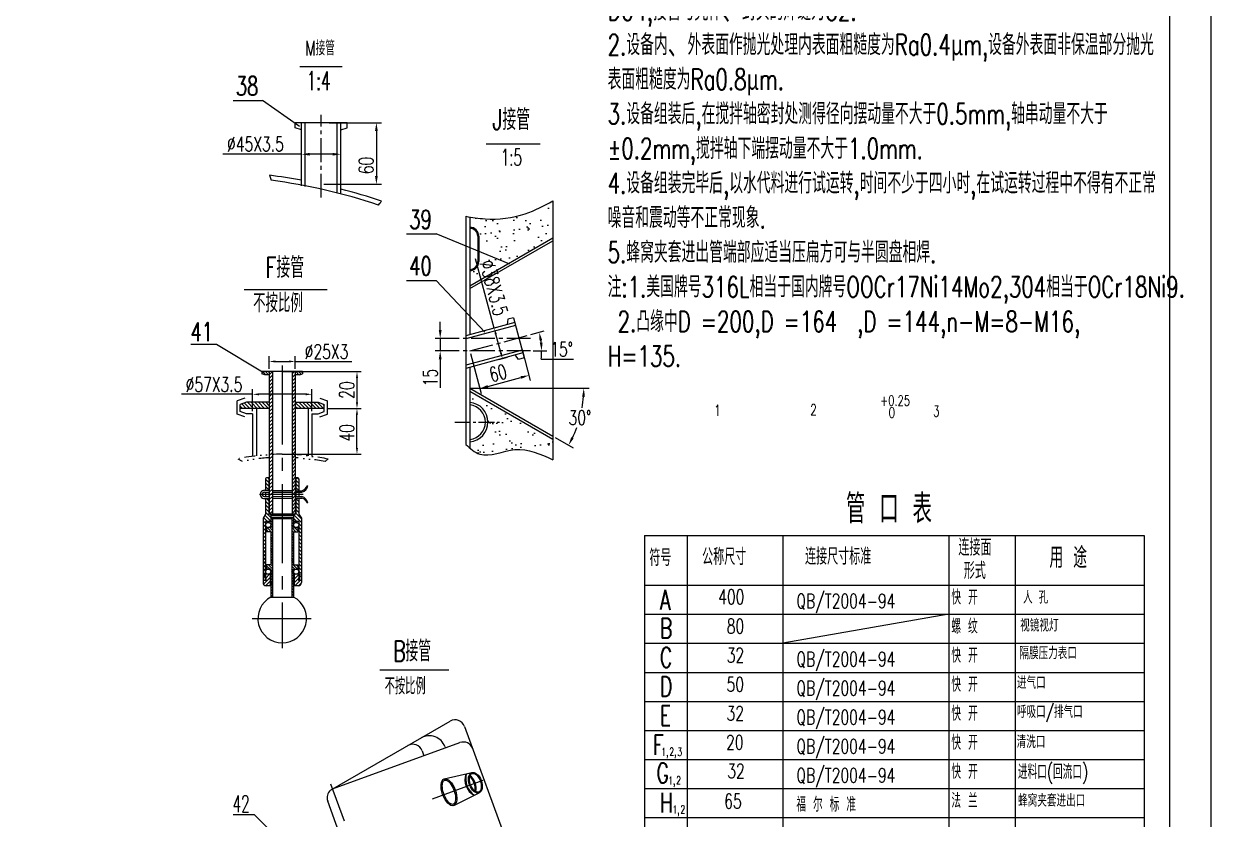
# Model space of a CAD drawing. Extents: x 946 to 3405, y -336 to 946.
# Drawn here: x 1253.6 to 1539.5, y 478.8 to 670.5 of the extents above; entities that cross this region are included whole.
import ezdxf

# ---------------------------------------------------------------- set-up
doc = ezdxf.new("R2010")
doc.units = 0
doc.header["$MEASUREMENT"] = 0
doc.linetypes.add('CENTER2', pattern=[28.575, 19.05, -3.175, 3.175, -3.175])
doc.linetypes.add('DIVIDE', pattern=[31.75, 12.7, -6.35, 0, -6.35, 0, -6.35])
doc.layers.get('0').update_dxf_attribs({"linetype": 'CONTINUOUS'})
doc.layers.get('DEFPOINTS').update_dxf_attribs({"linetype": 'CONTINUOUS'})
for name, color, linetype in [('中心线', 1, 'CENTER2'), ('双点划线', 2, 'DIVIDE'), ('图层1', 4, 'CONTINUOUS'), ('标注线', 3, 'CONTINUOUS'), ('粗实线', 7, 'CONTINUOUS'), ('细实线', 4, 'CONTINUOUS')]:
    doc.layers.add(name, color=color, linetype=linetype)
doc.styles.add('STYLE1', font='romans.shx', dxfattribs={"width": 0.7, "height": 3.5, "bigfont": 'hz129.shx'})
doc.dimstyles.new('ISO-25', dxfattribs={"dimtxt": 2.5, "dimasz": 2.5, "dimexe": 1.25, "dimexo": 0.625, "dimtad": 1, "dimdec": 0, "dimlfac": 4, "dimdsep": 46, "dimtxsty": 'STYLE1', "dimcen": 0, "dimclrd": 256, "dimclre": 256, "dimclrt": 256, "dimadec": 0, "dimazin": 0, "dimtfac": 1, "dimtdec": 0, "dimtmove": 0, "dimatfit": 3, "dimfxl": 1, "dimtolj": 1, "dimtzin": 0, "dimarcsym": 0})
doc.dimstyles.get("Standard").update_dxf_attribs({"dimtxt": 2.5, "dimasz": 2.5, "dimexe": 1.25, "dimexo": 0.625, "dimtad": 1, "dimdec": 0, "dimlfac": 4, "dimzin": 4, "dimdsep": 46, "dimtxsty": 'STYLE1', "dimcen": 0, "dimclrd": 256, "dimclre": 256, "dimclrt": 256, "dimadec": 0, "dimazin": 0, "dimtfac": 1, "dimtdec": 0, "dimtmove": 0, "dimatfit": 3, "dimfxl": 1, "dimtolj": 1, "dimtzin": 0, "dimarcsym": 0})
pattern_1 = [(135, (787.2693, 394.1327), (-0.44194174, -0.44194174), [])]
pattern_2 = [(45, (691.66285, 267.1402), (-0.44194174, 0.44194174), [])]

# ---------------------------------------------------------------- blocks, each defined once
blk = doc.blocks.new('*D24')
at = {"layer": 'DEFPOINTS', "color": 0}
for p in [(1326.52, 646.63), (1325.22, 631.8), (1338.53, 631.8)]:
    blk.add_point(p, dxfattribs=at)
at = {"layer": '标注线', "lineweight": -2}
for p, q in [((1327.15, 646.63), (1339.78, 646.63)), ((1338.53, 644.63), (1338.53, 633.8)), ((1325.85, 631.8), (1339.78, 631.8))]:
    blk.add_line(p, q, dxfattribs=at)
at = {"layer": '标注线'}
for points in [[(1338.19, 644.63), (1338.86, 644.63), (1338.53, 646.63)], [(1338.19, 633.8), (1338.86, 633.8), (1338.53, 631.8)]]:
    blk.add_solid(points, dxfattribs=at)
at = {"layer": '标注线', "insert": (1336.08, 636.34), "char_height": 3.5, "attachment_point": 5, "rotation": 90, "style": 'STYLE1'}
blk.add_mtext('\\A1;60', dxfattribs=at)
blk = doc.blocks.new('*D25')
at = {"layer": 'DEFPOINTS', "color": 0}
for p in [(1320.47, 639.04), (1329.97, 637.6), (1320.47, 637.43)]:
    blk.add_point(p, dxfattribs=at)
at = {"layer": '标注线', "lineweight": -2}
for p, q in [((1320.47, 639.04), (1301.54, 639.04)), ((1320.47, 638.06), (1320.47, 640.29)), ((1327.97, 639.04), (1322.47, 639.04)), ((1329.97, 638.23), (1329.97, 640.29))]:
    blk.add_line(p, q, dxfattribs=at)
at = {"layer": '标注线'}
for points in [[(1322.47, 639.37), (1322.47, 638.71), (1320.47, 639.04)], [(1327.97, 639.37), (1327.97, 638.71), (1329.97, 639.04)]]:
    blk.add_solid(points, dxfattribs=at)
at = {"layer": '标注线', "insert": (1309.41, 641.49), "char_height": 3.5, "attachment_point": 5, "style": 'STYLE1'}
blk.add_mtext('\\A1;%%c45X3.5', dxfattribs=at)
blk = doc.blocks.new('*D247')
at = {"layer": 'DEFPOINTS', "color": 0}
for p in [(1318.98, 589.12), (1312.73, 586.68), (1318.98, 586.68)]:
    blk.add_point(p, dxfattribs=at)
at = {"layer": '标注线', "lineweight": -2}
for p, q in [((1312.73, 587.31), (1312.73, 590.37)), ((1314.23, 589.12), (1317.48, 589.12)), ((1318.98, 587.31), (1318.98, 590.37)), ((1318.98, 589.12), (1332.58, 589.12))]:
    blk.add_line(p, q, dxfattribs=at)
at = {"layer": '标注线'}
for points in [[(1314.23, 589.37), (1314.23, 588.87), (1312.73, 589.12)], [(1317.48, 589.37), (1317.48, 588.87), (1318.98, 589.12)]]:
    blk.add_solid(points, dxfattribs=at)
at = {"layer": '标注线', "insert": (1326.53, 591.49), "char_height": 3.5, "attachment_point": 5, "style": 'STYLE1'}
blk.add_mtext('\\A1;%%c25X3', dxfattribs=at)
blk = doc.blocks.new('*D248')
at = {"layer": 'DEFPOINTS', "color": 0}
for p in [(1326.73, 577.79), (1333.86, 577.79), (1315.86, 566.79)]:
    blk.add_point(p, dxfattribs=at)
at = {"layer": '标注线', "lineweight": -2}
for p, q in [((1326.73, 577.79), (1334.86, 577.79)), ((1333.86, 568.29), (1333.86, 576.29)), ((1315.86, 566.79), (1334.86, 566.79))]:
    blk.add_line(p, q, dxfattribs=at)
at = {"layer": '标注线'}
for points in [[(1333.61, 576.29), (1334.11, 576.29), (1333.86, 577.79)], [(1333.61, 568.29), (1334.11, 568.29), (1333.86, 566.79)]]:
    blk.add_solid(points, dxfattribs=at)
at = {"layer": '标注线', "insert": (1331.41, 571.93), "char_height": 3.5, "attachment_point": 5, "rotation": 90, "style": 'STYLE1'}
blk.add_mtext('\\A1;40', dxfattribs=at)
blk = doc.blocks.new('*D245')
at = {"layer": 'DEFPOINTS', "color": 0}
for p in [(1322.98, 581.21), (1308.73, 576.54), (1322.98, 576.54)]:
    blk.add_point(p, dxfattribs=at)
at = {"layer": '标注线', "lineweight": -2}
for p, q in [((1308.73, 581.21), (1291.63, 581.21)), ((1308.73, 577.16), (1308.73, 582.46)), ((1321.48, 581.21), (1310.23, 581.21)), ((1322.98, 577.16), (1322.98, 582.46))]:
    blk.add_line(p, q, dxfattribs=at)
at = {"layer": '标注线'}
for points in [[(1310.23, 581.46), (1310.23, 580.96), (1308.73, 581.21)], [(1321.48, 581.46), (1321.48, 580.96), (1322.98, 581.21)]]:
    blk.add_solid(points, dxfattribs=at)
at = {"layer": '标注线', "insert": (1299.43, 583.59), "char_height": 3.5, "attachment_point": 5, "style": 'STYLE1'}
blk.add_mtext('\\A1;%%C57X3.5', dxfattribs=at)
blk = doc.blocks.new('*D246')
at = {"layer": 'DEFPOINTS', "color": 0}
for p in [(1315.86, 586.68), (1326.73, 577.79), (1333.86, 577.79)]:
    blk.add_point(p, dxfattribs=at)
at = {"layer": '标注线', "lineweight": -2}
for p, q in [((1315.86, 586.68), (1334.86, 586.68)), ((1333.86, 585.18), (1333.86, 579.29)), ((1326.73, 577.79), (1334.86, 577.79))]:
    blk.add_line(p, q, dxfattribs=at)
at = {"layer": '标注线'}
for points in [[(1333.61, 585.18), (1334.11, 585.18), (1333.86, 586.68)], [(1333.61, 579.29), (1334.11, 579.29), (1333.86, 577.79)]]:
    blk.add_solid(points, dxfattribs=at)
at = {"layer": '标注线', "insert": (1331.41, 582.24), "char_height": 3.5, "attachment_point": 5, "rotation": 90, "style": 'STYLE1'}
blk.add_mtext('\\A1;20', dxfattribs=at)
blk = doc.blocks.new('*D249')
at = {"layer": 'DEFPOINTS', "color": 0}
for p in [(1366.89, 597.18), (1368.12, 597.51), (1367.44, 589.45)]:
    blk.add_point(p, dxfattribs=at)
at = {"layer": '标注线', "lineweight": -2}
for p, q in [((1366.89, 597.18), (1362.43, 613.84)), ((1367.52, 597.34), (1365.68, 596.85)), ((1368.47, 591.28), (1367.28, 595.73)), ((1368.04, 589.62), (1370.07, 590.16))]:
    blk.add_line(p, q, dxfattribs=at)
at = {"layer": '标注线'}
for points in [[(1367.52, 595.79), (1367.04, 595.66), (1366.89, 597.18)], [(1368.71, 591.35), (1368.23, 591.22), (1368.86, 589.84)]]:
    blk.add_solid(points, dxfattribs=at)
at = {"layer": '标注线', "insert": (1366.83, 606.87), "char_height": 3.5, "attachment_point": 5, "rotation": 285, "style": 'STYLE1'}
blk.add_mtext('\\A1;%%C38X3.5', dxfattribs=at)
blk = doc.blocks.new('*D250')
at = {"layer": 'DEFPOINTS', "color": 0}
for p in [(1373.43, 592.64), (1361.03, 591.67), (1375.27, 585.78)]:
    blk.add_point(p, dxfattribs=at)
at = {"layer": '标注线', "lineweight": -2}
for p, q in [((1373.59, 592.04), (1375.59, 584.57)), ((1361.19, 591.07), (1363.78, 581.4)), ((1365.39, 583.13), (1373.33, 585.26))]:
    blk.add_line(p, q, dxfattribs=at)
at = {"layer": '标注线'}
for points in [[(1365.3, 583.45), (1365.47, 582.81), (1363.46, 582.61)], [(1373.25, 585.58), (1373.42, 584.94), (1375.27, 585.78)]]:
    blk.add_solid(points, dxfattribs=at)
at = {"layer": '标注线', "insert": (1367.82, 586.32), "char_height": 3.5, "attachment_point": 5, "rotation": 15, "style": 'STYLE1'}
blk.add_mtext('\\A1;60', dxfattribs=at)
blk = doc.blocks.new('*D251')
at = {"layer": 'DEFPOINTS', "color": 0}
for p in [(1356.69, 594.67), (1353.89, 591.67), (1358.1, 591.67)]:
    blk.add_point(p, dxfattribs=at)
at = {"layer": '标注线', "lineweight": -2}
for p, q in [((1353.89, 596.67), (1353.89, 598.67)), ((1356.07, 594.67), (1352.64, 594.67)), ((1353.89, 594.67), (1353.89, 591.67)), ((1357.47, 591.67), (1352.64, 591.67)), ((1353.89, 589.67), (1353.89, 582.8))]:
    blk.add_line(p, q, dxfattribs=at)
at = {"layer": '标注线'}
for points in [[(1353.55, 596.67), (1354.22, 596.67), (1353.89, 594.67)], [(1353.55, 589.67), (1354.22, 589.67), (1353.89, 591.67)]]:
    blk.add_solid(points, dxfattribs=at)
at = {"layer": '标注线', "insert": (1351.51, 585.24), "char_height": 3.5, "attachment_point": 5, "rotation": 90, "style": 'STYLE1'}
blk.add_mtext('\\A1;15', dxfattribs=at)
blk = doc.blocks.new('*D252')
at = {"layer": 'DEFPOINTS', "color": 0}
for p in [(1375.13, 595.45), (1378.06, 594.67), (1357.43, 591.67), (1361.03, 591.67), (1375.63, 591.67)]:
    blk.add_point(p, dxfattribs=at)
at = {"layer": '标注线', "lineweight": -2}
for p, q in [((1375.73, 595.61), (1378.94, 596.47)), ((1376.25, 591.67), (1379.57, 591.67)), ((1378.21, 589.67), (1386.01, 589.67))]:
    blk.add_line(p, q, dxfattribs=at)
for start, end in [(6.6298, 8.3702), (353.3702, 360)]:
    blk.add_arc((1361.03, 591.67), 17.29, start, end, dxfattribs=at)
at = {"layer": '标注线'}
for points in [[(1377.81, 594.12), (1378.46, 594.26), (1377.73, 596.15)], [(1378.54, 593.69), (1377.87, 593.65), (1378.32, 591.67)]]:
    blk.add_solid(points, dxfattribs=at)
at = {"layer": '标注线', "insert": (1383.11, 592.05), "char_height": 3.5, "attachment_point": 5, "style": 'STYLE1'}
blk.add_mtext('\\A1;15°', dxfattribs=at)
blk = doc.blocks.new('*D253')
at = {"layer": 'DEFPOINTS', "color": 0}
for p in [(1361.03, 582.67), (1361.03, 582.67), (1377.67, 582.67), (1386.81, 573.29), (1381.03, 571.12)]:
    blk.add_point(p, dxfattribs=at)
at = {"layer": '标注线', "lineweight": -2}
for p, q in [((1378.3, 582.67), (1389.72, 582.67)), ((1381.57, 570.81), (1385.87, 568.33))]:
    blk.add_line(p, q, dxfattribs=at)
for start, end in [(350.0804, 355.8229), (334.1771, 339.7954)]:
    blk.add_arc((1361.03, 582.67), 27.44, start, end, dxfattribs=at)
at = {"layer": '标注线'}
for points in [[(1388.06, 580.68), (1388.73, 580.66), (1388.47, 582.67)], [(1386.02, 570.56), (1385.43, 570.87), (1384.79, 568.95)]]:
    blk.add_solid(points, dxfattribs=at)
at = {"layer": '标注线', "insert": (1387.53, 575.57), "char_height": 3.5, "attachment_point": 5, "style": 'STYLE1'}
blk.add_mtext('\\A1;30°', dxfattribs=at)

msp = doc.modelspace()

# ---------------------------------------------------------------- hatches: boundary and pattern name
at = {"layer": '标注线'}
h = msp.add_hatch(dxfattribs=at)
h.set_pattern_fill('AR-SAND', color=256, scale=0.1, style=0)
h.set_pattern_definition([(37.5, (446.0778, -46.856), (-0.160003, 4.894132), [0, -3.8608, 0, -4.318, 0, -4.1275]), (7.5, (446.078, -46.856), (4.495233, 7.16825), [0, -2.0828, 0, -3.4798, 0, -1.3335]), (327.5, (442.9536, -46.856), (7.909924, 0.014372), [0, -1.27, 0, -4.572, 0, -5.969]), (317.5, (442.9536, -46.856), (7.635565, 2.229293), [0, -0.635, 0, -2.9972, 0, -3.429])])
edge = h.paths.add_edge_path()
edge.add_line((1381.02853, 618.91084), (1381.02853, 627.805))
edge.add_spline(control_points=[(1381.02853, 627.805), (1378.86226, 626.64373), (1373.81259, 623.93676), (1366.67769, 623.09802), (1362.23966, 623.73783), (1361.02853, 623.93195)], knot_values=[1.013300794, 1.013300794, 1.013300794, 1.013300794, 8.355909906, 18.129233459, 21.809346621, 21.809346621, 21.809346621, 21.809346621], degree=3, periodic=0)
edge.add_line((1361.02853, 623.93195), (1361.02853, 621.45936))
edge.add_arc((1361.02853, 619.29936), 2.16, 0, 90, ccw=False)
edge.add_line((1363.18853, 619.29936), (1363.18853, 613.17936))
edge.add_arc((1361.02853, 613.17936), 2.16, -90, 0, ccw=False)
edge.add_line((1361.02853, 611.01936), (1361.02853, 607.36383))
edge.add_line((1361.02853, 607.36383), (1381.02853, 618.91084))
edge = h.paths.add_edge_path()
edge.add_line((1361.02853, 581.97819), (1361.02853, 579.26642))
edge.add_arc((1360.60406, 574.51147), 4.77385, -84.89885, 84.89885, ccw=False)
edge.add_line((1361.02853, 569.75652), (1361.02853, 568.25808))
edge.add_spline(control_points=[(1361.02853, 568.25808), (1361.78855, 567.63296), (1364.91419, 565.45451), (1369.83828, 568.08096), (1373.45115, 567.94631), (1374.21831, 567.84002)], knot_values=[1.251564197, 1.251564197, 1.251564197, 1.251564197, 4.085122222, 12.63235125, 14.975862467, 14.975862467, 14.975862467, 14.975862467], degree=3, periodic=0)
edge.add_line((1374.21831, 567.84002), (1376.55074, 573.01644))
edge.add_line((1376.55074, 573.01644), (1361.02853, 581.97819))
edge = h.paths.add_edge_path()
edge.add_line((1381.02853, 570.43119), (1376.55074, 573.01644))
edge.add_line((1376.55074, 573.01644), (1374.21831, 567.84002))
edge.add_spline(control_points=[(1374.21831, 567.84002), (1376.55169, 567.51672), (1378.79011, 566.47812), (1381.02853, 565.43952)], knot_values=[14.975862467, 14.975862467, 14.975862467, 14.975862467, 22.103809479, 22.103809479, 22.103809479, 22.103809479], degree=3, periodic=0)
edge.add_line((1381.02853, 565.43952), (1381.02853, 570.43119))
h.paths.add_polyline_path([(1367.28367, 615.32081), (1371.45065, 599.7694), (1366.37954, 598.4106), (1362.21256, 613.96201)], flags=9)
h.paths.add_polyline_path([(1367.17853, 574.14028), (1374.87853, 574.14028), (1374.87853, 568.89028), (1367.17853, 568.89028)], flags=24)
at = {"layer": '细实线'}
h = msp.add_hatch(dxfattribs=at)
h.set_pattern_fill('ANSI31', color=256, scale=3.75, angle=90, style=0)
h.set_pattern_definition([(135, (787.26933, 396.6327), (-0.3314563, -0.3314563), [])])
h.paths.add_polyline_path([(1312.73142, 585.93352), (1312.73142, 586.68352), (1310.98142, 586.68352), (1310.98142, 586.18352), (1311.66828, 585.93352)])
h.paths.add_polyline_path([(1320.04455, 585.93352), (1320.73142, 586.18352), (1320.73142, 586.68352), (1318.98142, 586.68352), (1318.98142, 585.93352)])
h = msp.add_hatch(dxfattribs=at)
h.set_pattern_fill('ANSI31', color=256, scale=5, style=0)
h.set_pattern_definition(pattern_2)
h.paths.add_polyline_path([(1313.48142, 586.68352), (1312.73142, 586.68352), (1312.73142, 583.68352), (1313.48142, 583.68352)])
h.paths.add_polyline_path([(1318.98142, 586.68352), (1318.23142, 586.68352), (1318.23142, 583.68352), (1318.98142, 583.68352)])
h = msp.add_hatch(dxfattribs=at)
h.set_pattern_fill('ANSI31', color=256, scale=5, style=0)
h.set_pattern_definition(pattern_2)
h.paths.add_polyline_path([(1313.48142, 583.68352), (1312.73142, 583.68352), (1312.73142, 557.10113), (1313.48142, 557.10113)])
h.paths.add_polyline_path([(1318.98142, 583.68352), (1318.23142, 583.68352), (1318.23142, 557.10113), (1318.98142, 557.10113)])
h.paths.add_polyline_path([(1318.98142, 557.10113), (1318.23142, 557.10113), (1318.23142, 552.35113), (1318.98142, 552.35113)])
h.paths.add_polyline_path([(1313.48142, 557.10113), (1312.73142, 557.10113), (1312.73142, 552.35113), (1313.48142, 552.35113)])
h = msp.add_hatch(dxfattribs=at)
h.set_pattern_fill('ANSI31', color=256, scale=5, angle=90, style=0)
h.set_pattern_definition([(135, (691.66285, 266.1402), (-0.44194174, -0.44194174), [])])
h.paths.add_polyline_path([(1307.23142, 579.28706), (1305.73142, 578.7411), (1305.73142, 577.78706), (1312.73142, 577.78706), (1312.73142, 579.28706)])
h.paths.add_polyline_path([(1325.98142, 577.78706), (1325.98142, 578.7411), (1324.48142, 579.28706), (1318.98142, 579.28706), (1318.98142, 577.78706)])
h = msp.add_hatch(dxfattribs=at)
h.set_pattern_fill('ANSI31', color=256, scale=5, angle=90, style=0)
h.set_pattern_definition(pattern_1)
h.paths.add_polyline_path([(1312.60642, 561.10113), (1311.85642, 561.10113), (1311.85642, 558.09743), (1312.60642, 558.0864)])
h.paths.add_polyline_path([(1319.10642, 557.99074), (1319.85642, 557.9797), (1319.85642, 561.10113), (1319.10642, 561.10113)])
h = msp.add_hatch(dxfattribs=at)
h.set_pattern_fill('ANSI31', color=256, scale=5, angle=90, style=0)
h.set_pattern_definition(pattern_1)
h.paths.add_polyline_path([(1312.60642, 556.11593), (1311.85642, 556.1049), (1311.85642, 552.35113), (1311.23142, 551.35113), (1311.23142, 536.35113), (1311.73142, 536.35113), (1311.73142, 536.97613), (1311.73142, 537.35113), (1311.60642, 537.35113), (1311.60642, 537.85113), (1311.85642, 537.85113), (1311.85642, 550.60113), (1312.42801, 550.60113, -0.042800084), (1312.53482, 550.60113), (1313.10642, 550.60113), (1313.10642, 552.10113), (1312.85642, 552.35113), (1312.60642, 552.35113)])
h.paths.add_polyline_path([(1319.85642, 556.22257), (1319.10642, 556.21153), (1319.10642, 552.35113), (1318.85642, 552.35113), (1318.60642, 552.10113), (1318.60642, 550.60113), (1319.17801, 550.60113, -0.042800084), (1319.28482, 550.60113), (1319.85642, 550.60113), (1319.85642, 537.85113), (1320.10642, 537.85113), (1320.10642, 537.35113), (1319.98142, 537.35113), (1319.98142, 536.97613), (1319.98142, 536.35113), (1320.48142, 536.35113), (1320.48142, 551.35113), (1319.85642, 552.35113)])
h.paths.add_polyline_path([(1319.98142, 536.97613), (1319.79392, 536.97613), (1319.79392, 536.35113), (1319.98142, 536.35113)], flags=16)
h.paths.add_polyline_path([(1311.73142, 536.35113), (1311.91892, 536.35113), (1311.91892, 536.97613), (1311.73142, 536.97613)], flags=16)
h = msp.add_hatch(dxfattribs=at)
h.set_pattern_fill('ANSI31', color=256, scale=3.75, angle=90, style=0)
h.set_pattern_definition([(135, (787.26933, 393.8827), (-0.3314563, -0.3314563), [])])
h.paths.add_polyline_path([(1313.54392, 551.22613), (1313.16892, 551.60113), (1313.10642, 551.60113), (1313.10642, 549.10113), (1312.10642, 549.10113), (1312.10642, 548.10113), (1313.10642, 548.10113), (1313.10642, 540.10113), (1312.10642, 540.10113), (1312.10642, 539.10113), (1313.10642, 539.10113), (1313.10642, 532.35113, -0.018277392), (1313.54392, 532.53625)])
h.paths.add_polyline_path([(1318.60642, 548.10113), (1319.60642, 548.10113), (1319.60642, 549.10113), (1318.60642, 549.10113), (1318.60642, 551.60113), (1318.54392, 551.60113), (1318.16892, 551.22613), (1318.16892, 532.53625, -0.018277392), (1318.60642, 532.35113), (1318.60642, 539.10113), (1319.60642, 539.10113), (1319.60642, 540.10113), (1319.23142, 540.10113, -0.414213562), (1318.60642, 540.72613)])
h = msp.add_hatch(dxfattribs=at)
h.set_pattern_fill('ANSI31', color=256, scale=5, style=0)
h.set_pattern_definition([(45, (787.2693, 394.1327), (-0.44194174, 0.44194174), [])])
h.paths.add_polyline_path([(1311.91892, 536.97613), (1311.91892, 536.35113), (1311.23142, 536.35113), (1311.23142, 535.85113, 0.414213562), (1311.98142, 535.10113), (1312.98142, 535.10113), (1312.98142, 537.85113), (1311.85642, 537.85113), (1311.85642, 536.97613)])
h.paths.add_polyline_path([(1319.85642, 537.85113), (1318.73142, 537.85113), (1318.73142, 535.10113), (1319.73142, 535.10113, 0.414213562), (1320.48142, 535.85113), (1320.48142, 536.35113), (1319.79392, 536.35113), (1319.79392, 536.97613), (1319.85642, 536.97613)])

# ---------------------------------------------------------------- linework, layer by layer
for p, q in [((1381.02853, 627.805), (1381.02853, 565.43952)), ((1360.02853, 624.0952), (1360.02853, 569.11869)), ((1361.02853, 623.93195), (1361.02853, 595.60506)), ((1361.02853, 607.36383), (1381.02853, 618.91084)), ((1361.02853, 606.67101), (1381.02853, 618.21802)), ((1362.91853, 619.29936), (1362.91853, 613.17936)), ((1363.18853, 619.29936), (1363.18853, 613.17936)), ((1371.85463, 598.50591), (1360.02853, 595.33711)), ((1372.04098, 597.81044), (1360.02853, 594.59171)), ((1370.15642, 599.29321), (1370.04513, 598.02105)), ((1371.54404, 599.66502), (1370.15642, 599.29321)), ((1371.54404, 599.66502), (1374.13223, 590.00576)), ((1373.6353, 591.86034), (1360.02853, 588.21441)), ((1373.82165, 591.16487), (1360.02853, 587.46901)), ((1372.74461, 589.63395), (1372.01215, 590.68002)), ((1374.13223, 590.00576), (1372.74461, 589.63395)), ((1320.73142, 586.68352), (1310.98142, 586.68352)), ((1310.98142, 586.68352), (1310.98142, 586.18352)), ((1311.66828, 585.93352), (1310.98142, 586.18352)), ((1312.73142, 586.68352), (1312.73142, 552.35113)), ((1313.48142, 586.68352), (1313.48142, 552.35113)), ((1318.23142, 586.68352), (1318.23142, 552.35113)), ((1318.98142, 586.68352), (1318.98142, 552.35113)), ((1320.04455, 585.93352), (1320.73142, 586.18352)), ((1320.73142, 586.68352), (1320.73142, 586.18352)), ((1361.02853, 587.73696), (1361.02853, 568.25808)), ((1312.73142, 585.93352), (1311.66828, 585.93352)), ((1320.04455, 585.93352), (1318.98142, 585.93352)), ((1361.02853, 582.67101), (1381.02853, 571.12401)), ((1361.02853, 581.97819), (1381.02853, 570.43119)), ((1306.83867, 580.29728), (1304.98142, 579.62129)), ((1304.98142, 576.45283), (1304.98142, 579.62129)), ((1307.23142, 579.28706), (1305.73142, 578.7411)), ((1305.73142, 577.08301), (1305.73142, 578.7411)), ((1312.73142, 577.78706), (1305.73142, 577.78706)), ((1312.73142, 579.28706), (1307.23142, 579.28706)), ((1309.63142, 577.78706), (1309.63142, 566.41157)), ((1318.98142, 579.28706), (1324.48142, 579.28706)), ((1325.98142, 577.78706), (1318.98142, 577.78706)), ((1322.08142, 577.78706), (1322.08142, 566.41157)), ((1324.48142, 579.28706), (1325.98142, 578.7411)), ((1324.87416, 580.29728), (1326.73142, 579.62129)), ((1325.98142, 577.08301), (1325.98142, 578.7411)), ((1326.73142, 576.45283), (1326.73142, 579.62129)), ((1306.83867, 575.77684), (1304.98142, 576.45283)), ((1307.23142, 576.53706), (1305.73142, 577.08301)), ((1308.73142, 576.53706), (1307.23142, 576.53706)), ((1308.73142, 576.53706), (1308.73142, 566.29482)), ((1322.98142, 576.53706), (1324.48142, 576.53706)), ((1322.98142, 576.53706), (1322.98142, 566.29482)), ((1324.48142, 576.53706), (1325.98142, 577.08301)), ((1324.87416, 575.77684), (1326.73142, 576.45283)), ((1311.85642, 560.85113), (1311.85642, 558.09743)), ((1312.73142, 561.10113), (1312.10642, 561.10113)), ((1312.38168, 561.10113), (1312.60642, 560.8764)), ((1312.60642, 560.8764), (1312.60642, 558.0864)), ((1312.60642, 560.8764), (1312.73142, 560.8764)), ((1319.60642, 561.10113), (1318.98142, 561.10113)), ((1319.10642, 560.8764), (1318.98142, 560.8764)), ((1319.33115, 561.10113), (1319.10642, 560.8764)), ((1319.10642, 560.8764), (1319.10642, 557.99074)), ((1319.85642, 560.85113), (1319.85642, 557.9797)), ((1311.58379, 558.10144), (1312.73142, 558.08456)), ((1311.58379, 557.60113), (1312.73142, 557.60113)), ((1311.85642, 557.60113), (1311.85642, 556.60113)), ((1312.60642, 557.60113), (1312.60642, 556.60113)), ((1313.48142, 558.07352), (1318.23142, 558.00362)), ((1313.48142, 557.60113), (1318.23142, 557.60113)), ((1318.98142, 557.99258), (1320.58379, 557.969)), ((1318.98142, 557.60113), (1320.58379, 557.60113)), ((1319.10642, 557.60113), (1319.10642, 556.60113)), ((1319.85642, 557.60113), (1319.85642, 556.60113)), ((1311.55883, 556.10052), (1312.73142, 556.11777)), ((1311.58379, 556.60113), (1312.73142, 556.60113)), ((1311.85642, 556.1049), (1311.85642, 552.35113)), ((1312.60642, 556.11593), (1312.60642, 552.35113)), ((1313.48142, 556.60113), (1318.23142, 556.60113)), ((1313.48142, 556.1288), (1318.23142, 556.19866)), ((1318.98142, 556.60113), (1320.58379, 556.60113)), ((1318.98142, 556.2097), (1320.58379, 556.23327)), ((1319.10642, 556.21153), (1319.10642, 552.35113)), ((1319.85642, 556.22257), (1319.85642, 552.35113)), ((1311.85642, 552.35113), (1311.23142, 551.35113)), ((1319.10642, 552.35113), (1312.60642, 552.35113)), ((1312.85642, 552.35113), (1313.10642, 552.10113)), ((1313.10642, 552.10113), (1318.60642, 552.10113)), ((1313.10642, 552.10113), (1313.10642, 549.10113)), ((1318.85642, 552.35113), (1318.60642, 552.10113)), ((1318.60642, 552.10113), (1318.60642, 549.10113)), ((1319.85642, 552.35113), (1320.48142, 551.35113)), ((1311.23142, 551.35113), (1311.23142, 535.85113)), ((1311.85642, 550.60113), (1311.85642, 537.85113)), ((1313.10642, 550.60113), (1311.85642, 550.60113)), ((1313.10642, 549.10113), (1312.10642, 549.10113)), ((1312.10642, 549.10113), (1312.10642, 548.10113)), ((1313.10642, 551.60113), (1318.60642, 551.60113)), ((1313.16892, 551.60113), (1313.54392, 551.22613)), ((1318.16892, 551.22613), (1313.54392, 551.22613)), ((1313.54392, 551.22613), (1313.54392, 532.35113)), ((1318.54392, 551.60113), (1318.16892, 551.22613)), ((1318.16892, 551.22613), (1318.16892, 532.35113)), ((1319.85642, 550.60113), (1318.60642, 550.60113)), ((1318.60642, 549.10113), (1319.60642, 549.10113)), ((1319.60642, 549.10113), (1319.60642, 548.10113)), ((1319.85642, 550.60113), (1319.85642, 537.85113)), ((1320.48142, 551.35113), (1320.48142, 535.85113)), ((1313.10642, 548.10113), (1312.10642, 548.10113)), ((1313.10642, 548.10113), (1313.10642, 540.10113)), ((1318.60642, 548.10113), (1319.60642, 548.10113)), ((1318.60642, 548.10113), (1318.60642, 540.10113)), ((1403.07968, 547.22204), (1403.07968, 444.24604)), ((1403.07968, 547.22204), (1523.33787, 547.22204)), ((1523.33787, 547.22204), (1523.33787, 444.24604)), ((1313.10642, 537.85113), (1311.60642, 537.85113)), ((1311.60642, 537.85113), (1311.60642, 537.35113)), ((1311.73142, 536.97613), (1311.73142, 537.85113)), ((1312.10642, 540.10113), (1312.10642, 539.10113)), ((1313.10642, 540.10113), (1312.10642, 540.10113)), ((1313.10642, 539.10113), (1312.10642, 539.10113)), ((1312.98142, 537.85113), (1312.98142, 535.10113)), ((1313.10642, 539.10113), (1313.10642, 532.35113)), ((1318.60642, 540.10113), (1319.60642, 540.10113)), ((1318.60642, 539.10113), (1319.60642, 539.10113)), ((1318.60642, 539.10113), (1318.60642, 532.35113)), ((1320.10642, 537.85113), (1318.60642, 537.85113)), ((1318.73142, 537.85113), (1318.73142, 535.10113)), ((1319.60642, 540.10113), (1319.60642, 539.10113)), ((1319.98142, 536.97613), (1319.98142, 537.85113)), ((1320.10642, 537.85113), (1320.10642, 537.35113)), ((1311.91892, 536.35113), (1311.23142, 536.35113)), ((1311.73142, 537.35113), (1311.60642, 537.35113)), ((1311.91892, 536.97613), (1311.73142, 536.97613)), ((1311.91892, 536.97613), (1311.91892, 536.35113)), ((1313.10642, 535.10113), (1311.98142, 535.10113)), ((1319.73142, 535.10113), (1318.60642, 535.10113)), ((1319.79392, 536.97613), (1319.79392, 536.35113)), ((1319.98142, 536.97613), (1319.79392, 536.97613)), ((1320.48142, 536.35113), (1319.79392, 536.35113)), ((1320.10642, 537.35113), (1319.98142, 537.35113)), ((1313.10642, 532.35113), (1318.60642, 532.35113)), ((1327.48417, 485.86823), (1356.31104, 502.48901)), ((1359.76422, 501.23102), (1370.64751, 471.32943)), ((1327.97364, 486.15045), (1358.63754, 497.31119)), ((1349.54118, 495.33669), (1349.97066, 494.15671)), ((1355.03228, 496.3367), (1355.14082, 496.03849)), ((1354.83205, 488.56886), (1361.47639, 490.07489)), ((1331.14298, 471.31975), (1326.80509, 483.23801)), ((1357.1651, 482.15885), (1363.24385, 485.21882))]:
    msp.add_line(p, q)
msp.add_lwpolyline([(1529.5282, 22.39154), (1529.5282, 843.39154), (970.5282, 843.39154), (970.5282, 22.39154)], close=True)
for centre in [(1312.48142, 549.72842), (1319.23142, 549.72842), (1312.48142, 538.47613), (1319.23142, 538.47613)]:
    msp.add_circle(centre, 0.625)
for centre, radius, start, end in [((1361.02853, 619.29936), 2.16, 0, 90), ((1361.02853, 619.29936), 1.89, 0, 90), ((1361.02853, 613.17936), 2.16, 270, 0), ((1361.02853, 613.17936), 1.89, 270, 0), ((1360.60406, 574.51147), 4.77385, 275.10115, 84.89885), ((1360.60406, 574.51147), 4.17385, 275.8368362, 84.1631638), ((1312.10642, 560.85113), 0.25, 90, 180), ((1319.60642, 560.85113), 0.25, 0, 90), ((1311.55883, 557.10114), 1.00062, 87.1418047, 272.8351398), ((1311.55883, 557.10114), 0.50062, 87.1418047, 272.8351398), ((1319.78333, 560.2629), 2.42955, 289.2365788, 335.2610428), ((1319.97345, 559.54629), 2.03866, 287.4204253, 351.5345412), ((1319.97345, 554.65598), 2.03866, 8.4654588, 72.5795747), ((1319.78333, 553.93937), 2.42955, 24.7389572, 70.7634212), ((1311.98142, 535.85113), 0.75, 180, 270), ((1319.73142, 535.85113), 0.75, 270, 0), ((1315.85642, 527.20048), 5.85, 118.0398447, 61.9601553), ((1357.50953, 500.41037), 2.3994, 20, 119.9665715), ((1351.27445, 494.96896), 3.999, 20, 119.9665715), ((1347.28648, 494.51605), 2.3994, 20, 119.9665715), ((1359.45818, 495.05649), 2.3994, 20, 110), ((1364.09897, 488.36826), 4.26494, 161.0231384, 241.4314545), ((1365.05659, 488.65239), 5.02217, 167.0606144, 233.359925), ((1329.05979, 484.05866), 2.3994, 131.0463087, 200)]:
    msp.add_arc(centre, radius, start, end)
for centre, major_axis, ratio in [((1362.36012, 487.64685), (-0.88373, 2.42803), 0.584660275), ((1355.99857, 485.36385), (-1.16653, 3.205), 0.47424563)]:
    msp.add_ellipse(centre, major_axis=major_axis, ratio=ratio)
msp.add_ellipse((1360.88764, 487.11091), major_axis=(-0.88373, 2.42803), ratio=0.584660275, start_param=3.812286255, end_param=5.612486554)
for points, knots in [([(1361.55845, 489.84942), (1361.43661, 489.80507), (1361.32614, 489.72409), (1361.13247, 489.47385), (1361.0514, 489.30387), (1360.94559, 488.89122), (1360.92103, 488.64936), (1360.93812, 488.12968), (1360.97963, 487.85211), (1361.15951, 487.16764), (1361.3357, 486.7636), (1361.77256, 486.08224), (1362.033, 485.80643), (1362.47412, 485.50726), (1362.65545, 485.43509), (1362.97623, 485.38995), (1363.11511, 485.41367), (1363.3644, 485.54363), (1363.4779, 485.65345), (1363.66372, 485.97511), (1363.73361, 486.18639), (1363.80201, 486.67833), (1363.80063, 486.95825), (1363.72219, 487.53996), (1363.64529, 487.84151), (1363.39079, 488.51467), (1363.18766, 488.87519), (1362.72582, 489.45052), (1362.46754, 489.66357), (1362.0538, 489.86261), (1361.8916, 489.8961), (1361.68216, 489.88437), (1361.61865, 489.87133), (1361.55845, 489.84942)], [0, 0, 0, 0, 0.353542541, 0.353542541, 0.707085083, 0.707085083, 1.060627624, 1.060627624, 1.414170165, 1.414170165, 1.937770445, 1.937770445, 2.461370724, 2.461370724, 2.840070333, 2.840070333, 3.218769941, 3.218769941, 3.59746955, 3.59746955, 3.976169158, 3.976169158, 4.354868767, 4.354868767, 4.733568375, 4.733568375, 5.2385546, 5.2385546, 5.743540824, 5.743540824, 6.10851653, 6.10851653, 6.283185307, 6.283185307, 6.283185307, 6.283185307]), ([(1362.24919, 485.66061), (1362.26828, 485.73489), (1362.28382, 485.81369), (1362.32952, 486.14239), (1362.32814, 486.42231), (1362.24971, 487.00402), (1362.1728, 487.30557), (1361.91831, 487.97873), (1361.71518, 488.33925), (1361.32996, 488.81913), (1361.16346, 488.97802), (1360.9983, 489.09678)], [3.848800456, 3.848800456, 3.848800456, 3.848800456, 3.976169158, 3.976169158, 4.354868767, 4.354868767, 4.733568375, 4.733568375, 5.2385546, 5.2385546, 5.575970195, 5.575970195, 5.575970195, 5.575970195]), ([(1354.94037, 488.27123), (1354.86315, 488.24313), (1354.79137, 488.19449), (1354.65043, 488.03092), (1354.58336, 487.91501), (1354.47621, 487.61551), (1354.43639, 487.4327), (1354.37115, 486.77503), (1354.41969, 486.20867), (1354.7025, 485.04744), (1354.93549, 484.45397), (1355.50571, 483.43931), (1355.84345, 483.02039), (1356.34623, 482.60861), (1356.52313, 482.51092), (1356.82193, 482.41754), (1356.93955, 482.41898), (1357.13737, 482.48151), (1357.22734, 482.54444), (1357.40092, 482.78096), (1357.47887, 482.95561), (1357.58068, 483.40214), (1357.60473, 483.67259), (1357.57962, 484.54232), (1357.44126, 485.21635), (1356.96837, 486.48869), (1356.63473, 487.08432), (1356.05774, 487.78667), (1355.82894, 487.99313), (1355.45373, 488.22721), (1355.30163, 488.28113), (1355.08592, 488.30599), (1355.00966, 488.29645), (1354.94037, 488.27123)], [0, 0, 0, 0, 0.259610165, 0.259610165, 0.51922033, 0.51922033, 0.778830495, 0.778830495, 1.341646744, 1.341646744, 1.904462994, 1.904462994, 2.467279243, 2.467279243, 2.794257373, 2.794257373, 3.121235502, 3.121235502, 3.448213632, 3.448213632, 3.775191762, 3.775191762, 4.102169891, 4.102169891, 4.726693394, 4.726693394, 5.351216898, 5.351216898, 5.738288672, 5.738288672, 6.050256729, 6.050256729, 6.283185307, 6.283185307, 6.283185307, 6.283185307])]:
    msp.add_open_spline(points, degree=3, knots=knots)
at = {"layer": '中心线', "ltscale": 0.3}
for p, q in [((1325.22304, 628.60008), (1325.22304, 648.50646)), ((1361.02853, 591.67101), (1375.12814, 595.44899)), ((1375.62552, 594.67101), (1352.06611, 594.67101)), ((1375.62552, 591.67101), (1357.432, 591.67101))]:
    msp.add_line(p, q, dxfattribs=at)
at = {"layer": '中心线'}
for p, q in [((1315.85642, 588.17353), (1315.85642, 520.02131)), ((1352.01895, 483.78168), (1364.23548, 488.22814))]:
    msp.add_line(p, q, dxfattribs=at)
at = {"layer": '中心线', "ltscale": 0.2}
msp.add_line((1357.40913, 574.51147), (1368.63582, 574.51147), dxfattribs=at)
at = {"layer": '中心线', "ltscale": 5}
msp.add_line((1320.89629, 557.10113), (1310.4267, 557.10113), dxfattribs=at)
at = {"layer": '中心线', "ltscale": 7}
msp.add_line((1322.82614, 527.15048), (1308.59609, 527.15048), dxfattribs=at)
at = {"layer": '中心线', "ltscale": 0.5}
msp.add_line((1327.51518, 487.41005), (1339.12724, 455.50618), dxfattribs=at)
at = {"layer": '双点划线', "ltscale": 0.2}
for radius, start, end in [(51.88796, 90, 101.8929254), (51.88796, 77.7146915, 86.5472196), (51.13796, 93.5034824, 100.8696112), (51.13796, 78.3766704, 86.4965176)]:
    msp.add_arc((1315.85642, 514.89837), radius, start, end, dxfattribs=at)
at = {"layer": '图层1'}
for p, q in [((1413.36537, 547.22204), (1413.36537, 444.24604)), ((1436.35962, 547.22204), (1436.35962, 444.24604)), ((1476.34712, 547.22204), (1476.34712, 444.24604)), ((1492.34312, 547.22204), (1492.34312, 444.24604)), ((1403.07968, 535.22504), (1523.33787, 535.22504)), ((1403.07968, 528.22679), (1523.33787, 528.22679)), ((1403.07968, 521.22854), (1523.33787, 521.22854)), ((1403.07968, 514.23029), (1523.33787, 514.23029)), ((1403.07968, 507.23204), (1523.33787, 507.23204)), ((1403.07968, 500.23379), (1523.33787, 500.23379)), ((1403.07968, 493.23554), (1523.33787, 493.23554)), ((1403.07968, 486.23729), (1523.33787, 486.23729)), ((1403.07968, 479.23904), (1523.33787, 479.23904))]:
    msp.add_line(p, q, dxfattribs=at)
at = {"layer": '标注线'}
for p, q in [((1320.13441, 660.18367), (1330.30076, 660.18367)), ((1304.06347, 652.00705), (1311.13213, 652.00705)), ((1319.98282, 645.71709), (1311.13213, 652.00705)), ((1364.94975, 641.55765), (1377.94497, 641.55765)), ((1312.76733, 633.9662), (1313.16536, 632.75957)), ((1345.81361, 619.86453), (1352.88227, 619.86453)), ((1370.63541, 612.52326), (1352.88227, 619.86453)), ((1345.81361, 608.66129), (1352.88227, 608.66129)), ((1352.88227, 608.66129), (1364.63189, 596.15727)), ((1300.06128, 593.20257), (1293.83687, 593.20257)), ((1311.55042, 586.30852), (1300.06128, 593.20257)), ((1361.02853, 582.67101), (1378.71431, 582.67101)), ((1476.34712, 528.22679), (1436.35962, 521.22854)), ((1339.35146, 514.80886), (1355.9767, 514.80886)), ((1309.17351, 479.87397), (1304.07435, 479.87397)), ((1309.17351, 479.87397), (1328.97157, 460.5338))]:
    msp.add_line(p, q, dxfattribs=at)
for points in [[(1339.0257, 626.79679), (1339.38415, 627.2223), (1339.77927, 627.75199)], [(1360.02853, 624.0952), (1364.68095, 623.47627), (1374.37833, 624.69232), (1381.02853, 627.805)], [(1360.02853, 569.11869), (1363.40434, 566.81824), (1371.88265, 567.90152), (1381.02853, 565.43952)]]:
    msp.add_spline(points, degree=3, dxfattribs=at)
at = {"layer": '粗实线'}
for p, q in [((1318.97304, 645.42783), (1318.97304, 646.62723)), ((1331.47304, 646.62723), (1318.97304, 646.62723)), ((1320.47304, 631.4522), (1320.47304, 646.62723)), ((1321.34804, 631.28103), (1321.34804, 646.62723)), ((1329.09804, 629.70093), (1329.09804, 646.62723)), ((1329.97304, 629.4767), (1329.97304, 646.62723)), ((1331.47304, 645.42783), (1331.47304, 646.62723)), ((1320.47304, 644.88188), (1318.97304, 645.42783)), ((1329.97304, 644.88188), (1331.47304, 645.42783))]:
    msp.add_line(p, q, dxfattribs=at)
for radius, start, end in [(141.145, 79.5125348, 82.6791161), (140, 71.577112, 82.4546221), (141.145, 71.4094282, 75.5623041)]:
    msp.add_arc((1294.78177, 493.97181), radius, start, end, dxfattribs=at)
at = {"layer": '细实线', "color": 3}
msp.add_line((1306.70958, 606.44741), (1326.69783, 606.44741), dxfattribs=at)
at = {"layer": '细实线'}
for p, q in [((1305.16317, 565.67253), (1306.21648, 565.10118)), ((1326.15953, 564.98766), (1326.90353, 565.63346)), ((1311.85642, 537.85113), (1311.85642, 536.97613)), ((1319.85642, 537.85113), (1319.85642, 536.97613)), ((1311.73142, 536.97613), (1311.73142, 536.35113)), ((1319.98142, 536.97613), (1319.98142, 536.35113)), ((1319.98142, 536.97613), (1319.98142, 536.35113))]:
    msp.add_line(p, q, dxfattribs=at)
msp.add_lwpolyline([(1539.5282, 12.39154), (1539.5282, 853.39154), (945.5282, 853.39154), (945.5282, 12.39154)], close=True, dxfattribs=at)

# ---------------------------------------------------------------- texts
at = {"layer": '标注线', "style": 'STYLE1'}
for s, height, width, p in [('38', 4.5, 0.7, (1304.68896, 653.24467)), ('1:4', 4.5, 0.6, (1321.73143, 654.50913)), ('1:5', 4, 0.6, (1368.44785, 636.31009)), ('39', 4.5, 0.7, (1346.4391, 621.10215)), ('40', 4.5, 0.7, (1346.4391, 609.89891)), ('41', 4.5, 0.7, (1293.79136, 594.00286)), ('+0.25', 2.5, 0.7, (1459.80682, 578.44953)), ('0', 2.5, 0.7, (1461.87823, 575.54772)), ('A', 4.8, 0.7, (1406.7502, 529.33217)), ('QB/T2004-94', 3.5, 0.7, (1439.64372, 529.67066)), ('B', 4.8, 0.7, (1406.7502, 522.46583)), ('B接管', 4.99875, 0.65, (1342.59527, 516.86491)), ('C', 4.8, 0.7, (1406.7502, 515.44337)), ('QB/T2004-94', 3.5, 0.7, (1439.64372, 515.67416)), ('不按比例', 4, 0.65, (1340.51398, 508.92501)), ('D', 4.8, 0.7, (1406.7502, 508.44512)), ('QB/T2004-94', 3.5, 0.7, (1439.64372, 508.67591)), ('E', 4.8, 0.7, (1406.7502, 501.44687)), ('QB/T2004-94', 3.5, 0.7, (1439.64372, 501.67766)), ('F', 4.8, 0.7, (1405.08485, 494.36331)), ('QB/T2004-94', 3.5, 0.7, (1439.64372, 494.67941)), ('1,', 1.92, 0.7, (1407.1191, 494.12104)), ('2,', 1.92, 0.7, (1409.05034, 494.18051)), ('3', 1.92, 0.7, (1410.9926, 494.11988)), ('G', 4.8, 0.7, (1405.93131, 487.58671)), ('QB/T2004-94', 3.5, 0.7, (1439.64372, 487.68116)), ('1,', 1.92, 0.7, (1408.78445, 487.2081)), ('2', 1.92, 0.7, (1410.71569, 487.26757)), ('42', 4, 0.6, (1303.90067, 480.56147)), ('H', 4.8, 0.7, (1406.7502, 480.45212)), ('福 尔 标 准', 3.5, 0.7, (1439.64372, 480.68291)), ('1,', 1.92, 0.7, (1409.80361, 480.20985)), ('2', 1.92, 0.7, (1411.73485, 480.26932))]:
    msp.add_text(s, height=height, dxfattribs=dict(at, width=width)).set_placement(p)
at = {"layer": '标注线', "attachment_point": 1, "style": 'STYLE1'}
for s, insert, char_height, width in [('M接管', (1321.37359, 666.35289), 3.5, 13.5177421), ('J接管', (1366.46545, 649.88988), 5, 17.6844093), ('连接面', (1478.64425, 546.35492), 4, 31.0909383), ('符号', (1404.2508, 543.8726), 4, 31.0909383), ('公称尺寸', (1416.94709, 544.08126), 4, 31.0909383), ('连接尺寸标准', (1441.72286, 544.17058), 4, 31.0909383), ('{\\H0.8333x;用 途}', (1500.56735, 544.37561), 6, 46.6364075), ('形式', (1479.94839, 540.73478), 4, 31.0909383), ('400', (1420.82736, 534.16883), 3.5, 31.0909383), ('快 开', (1476.95959, 534.07279), 3.5, 31.0909383), ('人 孔 ', (1494.20318, 533.80729), 3, 31.0909383), ('80', (1422.88462, 527.11112), 3.5, 31.0909383), ('螺 纹', (1476.95959, 527.07454), 3.5, 31.0909383), ('视镜视灯', (1493.52619, 527.06481), 3, 31.0909383), ('快 开', (1476.95959, 520.07629), 3.5, 31.0909383), ('隔膜压力表口', (1493.33928, 520.38853), 3, 31.0909383), ('32', (1422.86816, 520.11287), 3.5, 31.0909383), ('50', (1422.83337, 513.11462), 3.5, 31.0909383), ('快 开', (1476.95959, 513.07804), 3.5, 31.0909383), ('进气口', (1492.74952, 513.24891), 3, 31.0909383), ('32', (1422.83337, 506.11637), 3.5, 31.0909383), ('快 开', (1476.95959, 506.07979), 3.5, 31.0909383), ('呼吸口/排气口', (1492.74952, 506.25066), 3, 31.0909383), ('20', (1422.70889, 499.11812), 3.5, 31.0909383), ('快 开', (1476.95959, 499.08154), 3.5, 31.0909383), ('清洗口', (1492.6755, 499.00683), 3, 31.0909383), ('32', (1423.00752, 492.21984), 3.5, 31.0909383), ('快 开', (1476.95959, 492.08329), 3.5, 31.0909383), ('进料口(回流口)', (1492.97072, 492.02058), 3.5, 31.0909383), ('65', (1422.27897, 484.95972), 3.5, 5.8581898), ('法 兰', (1476.95959, 485.08679), 3.5, 31.0909383), ('蜂窝夹套进出口', (1493.02963, 484.87392), 3, 31.0909383)]:
    msp.add_mtext(s, dxfattribs=dict(at, insert=insert, char_height=char_height, width=width))
at = {"layer": '细实线', "color": 3, "style": 'STYLE1', "width": 0.7}
for s, p in [('1', (1419.84706, 576.01456)), ('2', (1442.95724, 576.16756)), ('3', (1472.54867, 575.82533))]:
    msp.add_text(s, height=2.64, dxfattribs=at).set_placement(p)
at = {"layer": '细实线', "color": 3, "attachment_point": 1, "style": 'STYLE1'}
for s, insert, char_height, width in [('1.焊接接头型式及尺寸除图中注明外,按HG20583-1998中规定,对接焊缝为DU4,接管与壳体{\\fSimSun|b0|i0|c134|p2;、}封头的焊缝为G2.\\P2.设备内{\\fSimSun|b0|i0|c134|p2;、}外表面作抛光处理内表面粗糙度为Ra0.4{\\fSimSun|b0|i0|c134|p2;μ}m,设备外表面非保温部分抛光表面粗糙度为Ra0.8{\\fSimSun|b0|i0|c134|p2;μ}m.\\P3.设备组装后,在搅拌轴密封处测得径向摆动量不大于0.5mm,轴串动量不大于%%P0.2mm,搅拌轴下端摆动量不大于1.0mm.\\P4.设备组装完毕后,以水代料进行试运转,时间不少于四小时,在试运转过程中不得有不正常噪音和震动等不正常现象.\\P5.蜂窝夹套进出管端部应适当压扁方可与半圆盘相焊.\\P注:1.美国牌号316L相当于国内牌号OOCr17Ni14Mo2,304相当于OCr18Ni9.\\P 2.凸缘中D =200,D =164  ,D =144,n-M=8-M16,\\PH=135.', (1394.19709, 684.59814), 5, 132.7475003), ('F接管', (1311.76333, 614.27339), 5, 18.5123989), ('不按比例', (1308.83771, 605.4663), 4.5, 19.9681415), ('管 口 表', (1451.59004, 557.13584), 6.99825, 31.8298912)]:
    msp.add_mtext(s, dxfattribs=dict(at, insert=insert, char_height=char_height, width=width))

# ---------------------------------------------------------------- dimensions: what is measured, and where the dimension line sits
at = {"layer": '标注线'}
for base, p1, p2, angle, text, dimstyle, override, picture, middle in [((1338.5263, 631.79503), (1326.52352, 646.62723), (1325.22304, 631.79503), 90, '60', 'Standard', {"dimtxt": 3.5, "dimasz": 2, "dimgap": 0.7, "dimtxsty": 'STYLE1', "dimcen": 0, "dimatfit": 2}, '*D24', (1338.5263, 636.33669)), ((1366.89152, 597.17604), (1367.43863, 589.45454), (1368.11978, 597.50516), 105, '%%C38X3.5', 'ISO-25', {"dimtxt": 3.5, "dimasz": 1.5, "dimgap": 0.7, "dimlunit": 2, "dimtxsty": 'STYLE1'}, '*D249', (1364.46509, 606.2316)), ((1375.26581, 585.7752), (1361.02853, 591.67101), (1373.42547, 592.64343), 195, '60', 'ISO-25', {"dimtxt": 3.5, "dimasz": 2, "dimgap": 0.7, "dimlunit": 2, "dimtxsty": 'STYLE1'}, '*D250', (1368.44926, 583.94871)), ((1333.85701, 577.78706), (1315.85642, 586.68352), (1326.73142, 577.78706), 90, '20', 'Standard', {"dimtxt": 3.5, "dimasz": 1.5, "dimexe": 1, "dimexo": 0, "dimgap": 0.7, "dimtad": 1, "dimtih": 0, "dimtoh": 0, "dimdec": 1, "dimzin": 8, "dimlunit": 6, "dimtxsty": 'STYLE1', "dimcen": 2.5, "dimtp": 0.1, "dimtfac": 0.7, "dimtdec": 1, "dimtofl": 1}, '*D246', (1333.85701, 582.23529)), ((1333.85701, 577.78706), (1315.85642, 566.78633), (1326.73142, 577.78706), 90, '40', 'Standard', {"dimtxt": 3.5, "dimasz": 1.5, "dimexe": 1, "dimexo": 0, "dimgap": 0.7, "dimtad": 1, "dimtih": 0, "dimtoh": 0, "dimdec": 1, "dimzin": 8, "dimlunit": 6, "dimtxsty": 'STYLE1', "dimcen": 2.5, "dimtp": 0.1, "dimtfac": 0.7, "dimtdec": 1, "dimtofl": 1}, '*D248', (1333.85701, 571.93403))]:
    dim = msp.add_linear_dim(base=base, p1=p1, p2=p2, angle=angle, text=text, dimstyle=dimstyle, override=override, dxfattribs=at)
    dim.commit()
    dim.dimension.update_dxf_attribs({"geometry": picture, "text_midpoint": middle, "dimtype": 160})
for base, p1, p2, text, dimstyle, override, picture, middle in [((1320.47304, 639.03972), (1329.97304, 637.60443), (1320.47304, 637.43146), '%%c45X3.5', 'ISO-25', {"dimtxt": 3.5, "dimasz": 2, "dimgap": 0.7, "dimlunit": 2, "dimtxsty": 'STYLE1'}, '*D25', (1309.41054, 639.03972)), ((1318.98142, 589.11964), (1312.73142, 586.68352), (1318.98142, 586.68352), '%%c25X3', 'Standard', {"dimtxt": 3.5, "dimasz": 1.5, "dimexe": 1.25, "dimexo": 0.625, "dimgap": 0.625, "dimtad": 1, "dimtih": 0, "dimtoh": 0, "dimdec": 0, "dimlfac": 2, "dimzin": 8, "dimtxsty": 'STYLE1', "dimcen": 2.5, "dimtp": 0.5, "dimtm": 0.1, "dimtfac": 0.7, "dimtdec": 1, "dimtofl": 1}, '*D247', (1326.53142, 589.11964)), ((1322.98142, 581.21382), (1308.73142, 576.53706), (1322.98142, 576.53706), '%%C57X3.5', 'Standard', {"dimtxt": 3.5, "dimasz": 1.5, "dimexe": 1.25, "dimexo": 0.625, "dimgap": 0.625, "dimtad": 1, "dimtih": 0, "dimtoh": 0, "dimdec": 0, "dimlfac": 2, "dimzin": 8, "dimtxsty": 'STYLE1', "dimcen": 2.5, "dimtp": 0.5, "dimtm": 0.1, "dimtfac": 0.7, "dimtdec": 1, "dimtofl": 1}, '*D245', (1299.43142, 581.21382))]:
    dim = msp.add_linear_dim(base=base, p1=p1, p2=p2, text=text, dimstyle=dimstyle, override=override, dxfattribs=at)
    dim.commit()
    dim.dimension.update_dxf_attribs({"geometry": picture, "text_midpoint": middle, "dimtype": 160})
dim = msp.add_linear_dim(base=(1353.88745, 591.67101), p1=(1356.6943, 594.67101), p2=(1358.09773, 591.67101), angle=90, text='15', dimstyle='ISO-25', override={"dimasz": 2}, dxfattribs=at)
dim.commit()
dim.dimension.update_dxf_attribs({"geometry": '*D251', "text_midpoint": (1351.51245, 585.23768)})
for base, line1, line2, picture, middle in [((1378.0598, 594.67409), ((1375.62552, 591.67101), (1357.432, 591.67101)), ((1361.02853, 591.67101), (1375.12814, 595.44899)), '*D252', (1383.10689, 592.04936)), ((1386.8133, 573.28612), ((1361.02853, 582.67101), (1381.02853, 571.12401)), ((1361.02853, 582.67101), (1377.67337, 582.67101)), '*D253', (1387.53313, 575.56912))]:
    dim = msp.add_angular_dim_2l(base=base, line1=line1, line2=line2, dimstyle='ISO-25', override={"dimasz": 2, "dimtih": 1, "dimtoh": 1}, dxfattribs=at)
    dim.commit()
    dim.dimension.update_dxf_attribs({"geometry": picture, "text_midpoint": middle})

doc.saveas('drawing.dxf')
